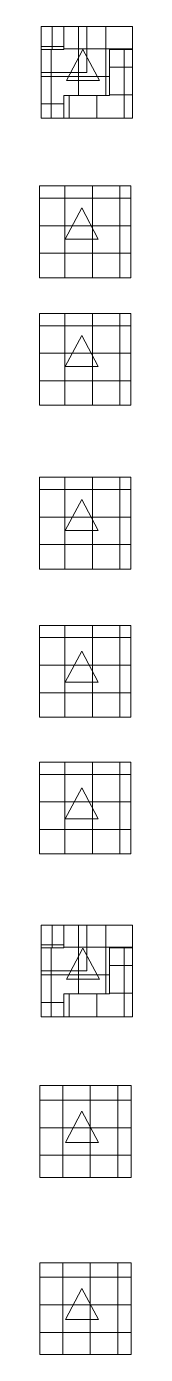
# Model space of a CAD drawing. Header units: millimetres. Extents: x -10915 to 62537, y -37640 to 44223.
# Drawn here: x 60501 to 62532, y -37640 to -8696 of the extents above; entities that cross this region are included whole.
import ezdxf

# ---------------------------------------------------------------- set-up
doc = ezdxf.new("R2010")
doc.units = ezdxf.units.MM
doc.layers.add('Линии', color=7, linetype='Continuous', lineweight=9, true_color=0x00a600)
doc.layers.add('Узлы', color=7, linetype='Continuous', lineweight=18)
pattern_1 = [(0, (37951.3, -9781.5), (0, 600), []), (90, (37951.3, -9781.5), (-600, 4e-14), [])]
pattern_2 = [(0, (37951.3, -29365.67), (0, 600), []), (90, (37951.3, -29365.67), (-600, 4e-14), [])]

msp = doc.modelspace()

# ---------------------------------------------------------------- hatches: boundary and pattern name
at = {"layer": 'Узлы', "lineweight": 9, "true_color": 0x808080}
h = msp.add_hatch(dxfattribs=at)
h.set_pattern_fill('FP_91', color=8, style=0, pattern_type=2)
h.set_pattern_definition([(0, (57276.7, -7129.7), (0, 500), []), (90, (57276.7, -7129.7), (-500, 3e-14), [])])
h.paths.add_polyline_path([(60537.217, -9195.505), (61032.053, -9195.505), (61032.053, -8695.505), (60532.053, -8695.505), (60532.053, -9195.505)])
h = msp.add_hatch(dxfattribs=at)
h.set_pattern_fill('FP_92', color=8, style=0, pattern_type=2)
h.set_pattern_definition(pattern_1)
h.paths.add_polyline_path([(61532.053, -9695.505), (61532.053, -8695.505), (61032.053, -8695.505), (61032.053, -9195.505), (60532.053, -9195.505), (60532.053, -9695.505), (61032.053, -9695.505)])
h = msp.add_hatch(dxfattribs=at)
h.set_pattern_fill('FP_92', color=8, style=0, pattern_type=2)
h.set_pattern_definition(pattern_1)
h.paths.add_polyline_path([(61032.053, -10695.505), (61032.053, -10195.505), (62032.053, -10195.505), (62032.053, -9195.505), (62532.053, -9195.505), (62532.053, -8695.505), (61532.053, -8695.505), (61532.053, -9695.505), (60532.053, -9695.505), (60532.053, -10695.505), (60537.217, -10695.505)])
h = msp.add_hatch(dxfattribs=at)
h.set_pattern_fill('FP_93', color=8, style=0, pattern_type=2)
h.set_pattern_definition([(0, (38951.3, -10781.5), (0, 600), []), (90, (38951.3, -10781.5), (-600, 4e-14), [])])
h.paths.add_polyline_path([(61532.053, -10695.505), (62532.053, -10695.505), (62532.053, -9195.505), (62032.053, -9195.505), (62032.053, -10195.505), (61032.053, -10195.505), (61032.053, -10695.505)])
at = {"layer": 'Узлы', "lineweight": 9, "true_color": 0xc0c0c0}
h = msp.add_hatch(dxfattribs=at)
h.set_pattern_fill('FP_100', color=9, style=0, pattern_type=2)
h.set_pattern_definition([(0, (58656.3, -17237.65), (0, 600), []), (90, (58656.3, -17237.65), (-600, 4e-14), [])])
h.paths.add_polyline_path([(60537.217, -14169.24), (62500.931, -14169.24), (62500.931, -12169.24), (60500.931, -12169.24), (60500.931, -14169.24), (60532.053, -14169.24)])
h = msp.add_hatch(dxfattribs=at)
h.set_pattern_fill('FP_88', color=9, style=0, pattern_type=2)
h.set_pattern_definition([(0, (58656.3, -20017.65), (0, 600), []), (90, (58656.3, -20017.65), (-600, 4e-14), [])])
h.paths.add_polyline_path([(60520.931, -16949.24), (62500.931, -16949.24), (62500.931, -14949.24), (60500.931, -14949.24), (60500.931, -16949.24)])
h = msp.add_hatch(dxfattribs=at)
h.set_pattern_fill('FP_95', color=9, style=0, pattern_type=2)
h.set_pattern_definition([(0, (58656.3, -23589.3), (0, 600), []), (90, (58656.3, -23589.3), (-600, 4e-14), [])])
h.paths.add_polyline_path([(60500.931, -20520.911), (62500.931, -20520.911), (62500.931, -18520.911), (60500.931, -18520.911)])
h = msp.add_hatch(dxfattribs=at)
h.set_pattern_fill('FP_94', color=9, style=0, pattern_type=2)
h.set_pattern_definition([(0, (58656.3, -26816.55), (0, 600), []), (90, (58656.3, -26816.55), (-600, 4e-14), [])])
h.paths.add_polyline_path([(60500.931, -23748.137), (62500.931, -23748.137), (62500.931, -21748.137), (60500.931, -21748.137)])
h = msp.add_hatch(dxfattribs=at)
h.set_pattern_fill('FP_96', color=9, style=0, pattern_type=2)
h.set_pattern_definition([(0, (58656.3, -29796.94), (0, 600), []), (90, (58656.3, -29796.94), (-600, 4e-14), [])])
h.paths.add_polyline_path([(60520.931, -26728.533), (62500.931, -26728.533), (62500.931, -24728.533), (60500.931, -24728.533), (60500.931, -26728.533), (60505.232, -26728.533)])
at = {"layer": 'Узлы', "lineweight": 9, "true_color": 0x808080}
h = msp.add_hatch(dxfattribs=at)
h.set_pattern_fill('FP_97', color=8, style=0, pattern_type=2)
h.set_pattern_definition([(0, (57276.7, -26713.87), (0, 500), []), (90, (57276.7, -26713.87), (-500, 3e-14), [])])
h.paths.add_polyline_path([(60537.217, -28779.675), (61032.053, -28779.675), (61032.053, -28279.675), (60532.053, -28279.675), (60532.053, -28779.675)])
h = msp.add_hatch(dxfattribs=at)
h.set_pattern_fill('FP_98', color=8, style=0, pattern_type=2)
h.set_pattern_definition(pattern_2)
h.paths.add_polyline_path([(60532.053, -29279.675), (61532.053, -29279.675), (61532.053, -28279.675), (61032.053, -28279.675), (61032.053, -28779.675), (60532.053, -28779.675)])
h = msp.add_hatch(dxfattribs=at)
h.set_pattern_fill('FP_98', color=8, style=0, pattern_type=2)
h.set_pattern_definition(pattern_2)
h.paths.add_polyline_path([(61032.053, -30279.675), (61032.053, -29779.675), (62032.053, -29779.675), (62032.053, -28779.675), (62532.053, -28779.675), (62532.053, -28279.675), (61532.053, -28279.675), (61532.053, -29279.675), (60532.053, -29279.675), (60532.053, -30279.675), (60537.217, -30279.675)])
h = msp.add_hatch(dxfattribs=at)
h.set_pattern_fill('FP_99', color=8, style=0, pattern_type=2)
h.set_pattern_definition([(0, (38951.3, -30365.67), (0, 600), []), (90, (38951.3, -30365.67), (-600, 4e-14), [])])
h.paths.add_polyline_path([(61532.053, -30279.675), (62532.053, -30279.675), (62532.053, -28779.675), (62032.053, -28779.675), (62032.053, -29779.675), (61032.053, -29779.675), (61032.053, -30279.675)])
h = msp.add_hatch(dxfattribs=at)
h.set_pattern_fill('FP_89', color=8, style=0, pattern_type=2)
h.set_pattern_definition([(270, (57409.94, -30899.33), (600, 4e-14), []), (0, (57409.94, -30899.33), (0, 600), [])])
h.paths.add_polyline_path([(60537.217, -33780.251), (62505.232, -33780.251), (62505.232, -31780.251), (60505.232, -31780.251), (60505.232, -33780.251), (60520.931, -33780.251)])
h = msp.add_hatch(dxfattribs=at)
h.set_pattern_fill('FP_90', color=8, style=0, pattern_type=2)
h.set_pattern_definition([(270, (57409.94, -34759.3), (600, 4e-14), []), (0, (57409.94, -34759.3), (0, 600), [])])
h.paths.add_polyline_path([(60537.217, -37640.251), (62505.232, -37640.251), (62505.232, -35640.251), (60505.232, -35640.251), (60505.232, -37640.251), (60520.931, -37640.251)])

# ---------------------------------------------------------------- linework, layer by layer
at = {"layer": 'Линии', "color": 7}
for p, q in [((61032.053, -8695.505), (60532.053, -8695.505)), ((60532.053, -8695.505), (60532.053, -9195.505)), ((61532.053, -8695.505), (61032.053, -8695.505)), ((61032.053, -8695.505), (61032.053, -9195.505)), ((62032.053, -8695.505), (61532.053, -8695.505)), ((61532.053, -8695.505), (61532.053, -9695.505)), ((62532.053, -8695.505), (62032.053, -8695.505)), ((62532.053, -9195.505), (62532.053, -8695.505)), ((61032.053, -9195.505), (60532.053, -9195.505)), ((60532.053, -9195.505), (60532.053, -9695.505)), ((62532.053, -9195.505), (62032.053, -9195.505)), ((62032.053, -9195.505), (62032.053, -10195.505)), ((62532.053, -10695.505), (62532.053, -9195.505)), ((60532.053, -9695.505), (60532.053, -10695.505)), ((61532.053, -9695.505), (60532.053, -9695.505)), ((62032.053, -10195.505), (61032.053, -10195.505)), ((61032.053, -10195.505), (61032.053, -10695.505)), ((60532.053, -10695.505), (61032.053, -10695.505)), ((61032.053, -10695.505), (62532.053, -10695.505)), ((62500.931, -12169.24), (60500.931, -12169.24)), ((60500.931, -12169.24), (60500.931, -14169.24)), ((62500.931, -14169.24), (62500.931, -12169.24)), ((60500.931, -14169.24), (62500.931, -14169.24)), ((62500.931, -14949.24), (60500.931, -14949.24)), ((60500.931, -14949.24), (60500.931, -16949.24)), ((62500.931, -16949.24), (62500.931, -14949.24)), ((60500.931, -16949.24), (62500.931, -16949.24)), ((62500.931, -18520.911), (60500.931, -18520.911)), ((60500.931, -18520.911), (60500.931, -20520.911)), ((62500.931, -20520.911), (62500.931, -18520.911)), ((60500.931, -20520.911), (62500.931, -20520.911)), ((62500.931, -21748.137), (60500.931, -21748.137)), ((60500.931, -21748.137), (60500.931, -23748.137)), ((62500.931, -23748.137), (62500.931, -21748.137)), ((60500.931, -23748.137), (62500.931, -23748.137)), ((62500.931, -24728.533), (60500.931, -24728.533)), ((60500.931, -24728.533), (60500.931, -26728.533)), ((62500.931, -26728.533), (62500.931, -24728.533)), ((60500.931, -26728.533), (62500.931, -26728.533)), ((61032.053, -28279.675), (60532.053, -28279.675)), ((60532.053, -28279.675), (60532.053, -28779.675)), ((61532.053, -28279.675), (61032.053, -28279.675)), ((61032.053, -28279.675), (61032.053, -28779.675)), ((62032.053, -28279.675), (61532.053, -28279.675)), ((61532.053, -28279.675), (61532.053, -29279.675)), ((62532.053, -28279.675), (62032.053, -28279.675)), ((62532.053, -28779.675), (62532.053, -28279.675)), ((61032.053, -28779.675), (60532.053, -28779.675)), ((60532.053, -28779.675), (60532.053, -29279.675)), ((62532.053, -28779.675), (62032.053, -28779.675)), ((62032.053, -28779.675), (62032.053, -29779.675)), ((62532.053, -30279.675), (62532.053, -28779.675)), ((60532.053, -29279.675), (60532.053, -30279.675)), ((61532.053, -29279.675), (60532.053, -29279.675)), ((62032.053, -29779.675), (61032.053, -29779.675)), ((61032.053, -29779.675), (61032.053, -30279.675)), ((60532.053, -30279.675), (61032.053, -30279.675)), ((61032.053, -30279.675), (62532.053, -30279.675)), ((62505.232, -31780.251), (60505.232, -31780.251)), ((60505.232, -31780.251), (60505.232, -33780.251)), ((62505.232, -33780.251), (62505.232, -31780.251)), ((60505.232, -33780.251), (62505.232, -33780.251)), ((62505.232, -35640.251), (60505.232, -35640.251)), ((60505.232, -35640.251), (60505.232, -37640.251)), ((62505.232, -37640.251), (62505.232, -35640.251)), ((60505.232, -37640.251), (62505.232, -37640.251))]:
    msp.add_line(p, q, dxfattribs=at)
at = {"layer": 'Линии', "color": 1, "true_color": 0xff0000}
for p, q in [((61089.511, -9873.995), (61449.511, -9196.933)), ((61809.511, -9873.995), (61449.511, -9196.933)), ((61089.511, -9873.995), (61809.511, -9873.995)), ((61062.841, -13327.096), (61422.841, -12650.034)), ((61782.841, -13327.096), (61422.841, -12650.034)), ((61062.841, -13327.096), (61782.841, -13327.096)), ((61062.841, -16107.096), (61422.841, -15430.034)), ((61782.841, -16107.096), (61422.841, -15430.034)), ((61062.841, -16107.096), (61782.841, -16107.096)), ((61062.841, -19678.767), (61422.841, -19001.706)), ((61782.841, -19678.767), (61422.841, -19001.706)), ((61062.841, -19678.767), (61782.841, -19678.767)), ((61062.841, -22985.994), (61422.841, -22308.932)), ((61782.841, -22985.994), (61422.841, -22308.932)), ((61062.841, -22985.994), (61782.841, -22985.994)), ((61062.841, -25966.389), (61422.841, -25289.327)), ((61782.841, -25966.389), (61422.841, -25289.327)), ((61062.841, -25966.389), (61782.841, -25966.389)), ((61089.511, -29458.165), (61449.511, -28781.103)), ((61809.511, -29458.165), (61449.511, -28781.103)), ((61089.511, -29458.165), (61809.511, -29458.165)), ((61067.142, -33018.107), (61427.142, -32341.045)), ((61787.142, -33018.107), (61427.142, -32341.045)), ((61067.142, -33018.107), (61787.142, -33018.107)), ((61067.142, -36878.107), (61427.142, -36201.045)), ((61787.142, -36878.107), (61427.142, -36201.045)), ((61067.142, -36878.107), (61787.142, -36878.107))]:
    msp.add_line(p, q, dxfattribs=at)

doc.saveas('drawing.dxf')
